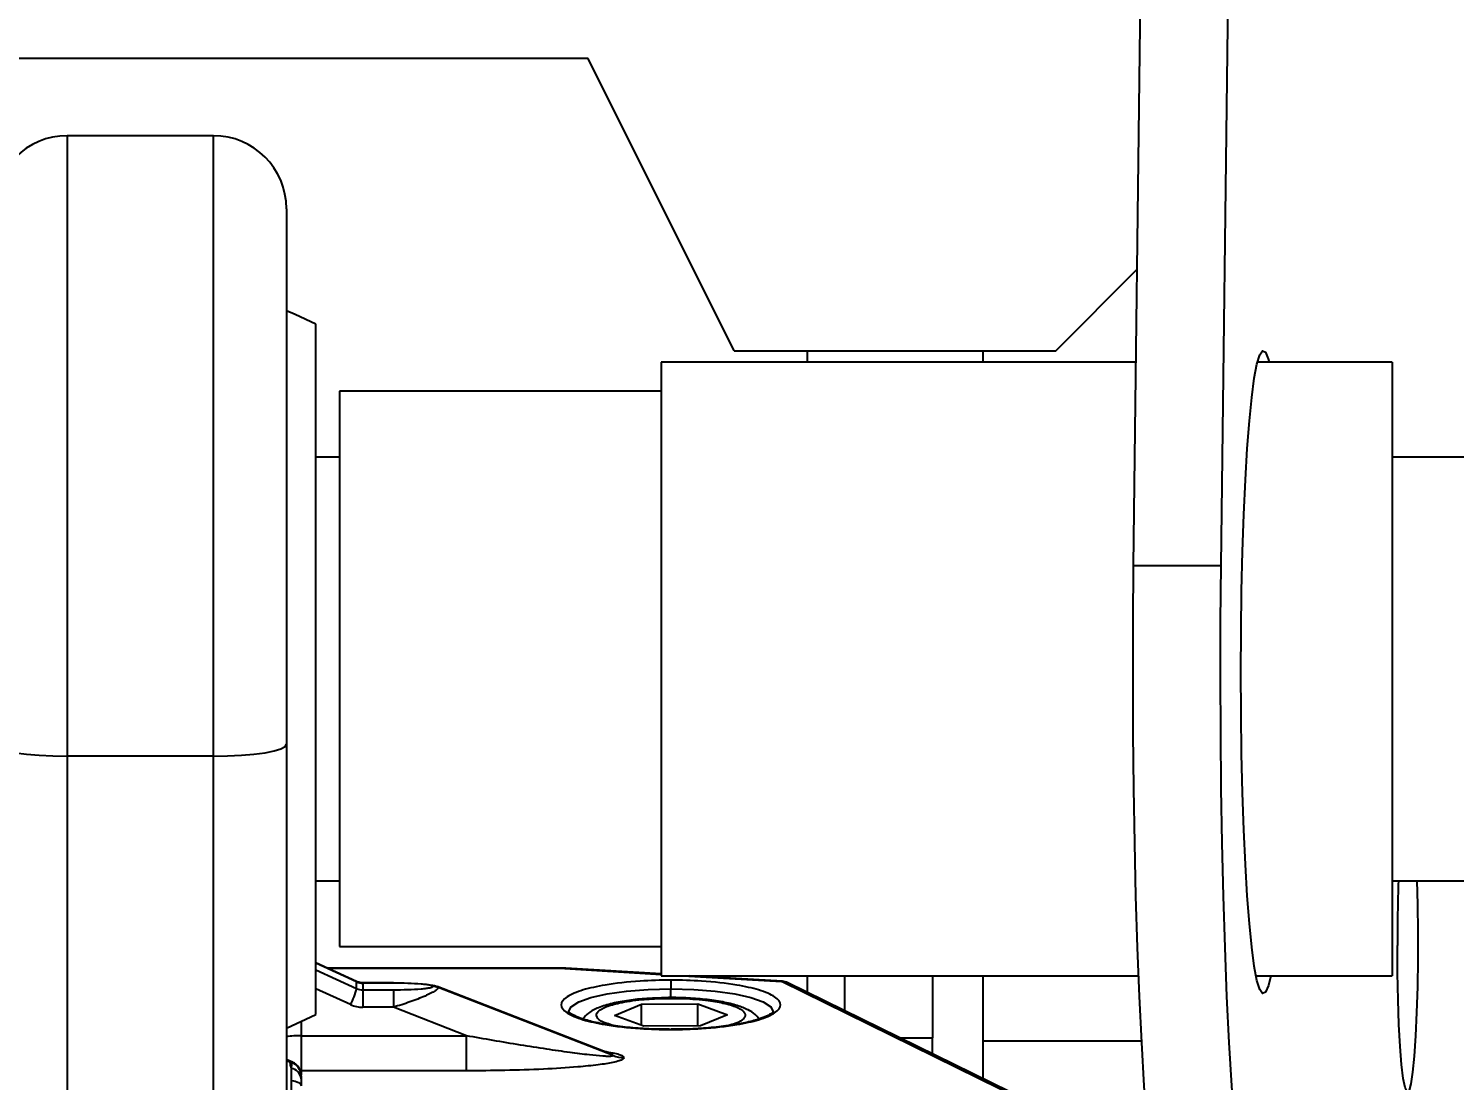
# Model space of a CAD drawing. Header units: millimetres. Extents: x -939 to 77961, y -54291 to 1503.
# Drawn here: x 12936.7 to 13034.3, y -10212 to -10140 of the extents above; entities that cross this region are included whole.
import ezdxf

# ---------------------------------------------------------------- set-up
doc = ezdxf.new("R2010")
doc.units = ezdxf.units.MM
doc.layers.add('01-Dimension', color=4, linetype='Continuous')
doc.styles.add('GreenexSolar', font='gbeitc.shx', dxfattribs={"width": 0.8, "height": 563.571429})
doc.dimstyles.new('GreenexSolar', dxfattribs={"dimtxt": 3, "dimasz": 1, "dimexe": 0.18, "dimexo": 0.0625, "dimgap": 0.09, "dimtad": 1, "dimtih": 1, "dimtoh": 1, "dimdec": 0, "dimzin": 0, "dimdsep": 46, "dimtxsty": 'GreenexSolar', "dimblk": 'ARCHTICK', "dimcen": 0.09, "dimclrd": 4, "dimclre": 4, "dimclrt": 3, "dimadec": 0, "dimazin": 0, "dimtfac": 1, "dimtdec": 4, "dimtofl": 0, "dimtmove": 0, "dimatfit": 3, "dimfxl": 1, "dimtolj": 1, "dimtzin": 0, "dimarcsym": 0})

# ---------------------------------------------------------------- blocks, each defined once
blk = doc.blocks.new('*U104')
at = {"color": 7, "linetype": 'Continuous', "lineweight": 25}
for p, q in [((67.322, -32.46), (67.799, 6.355)), ((73.307, -32.46), (73.785, 6.355)), ((30, 2.226), (-30, 2.226)), ((40, -17.774), (30, 2.226)), ((4.368, -3.048), (-5.632, -3.048)), ((9.368, -8.048), (9.368, -44.706)), ((61.99, -17.774), (67.571, -12.193)), ((11.368, -63.211), (11.368, -15.957)), ((40, -17.774), (61.99, -17.774)), ((45, -18.543), (45, -17.774)), ((57, -17.774), (57, -18.543)), ((67.493, -18.543), (35, -18.543)), ((35, -18.543), (35, -60.543)), ((85, -18.543), (75.789, -18.543)), ((85, -18.543), (85, -60.543)), ((35, -20.543), (13, -20.543)), ((13, -20.543), (13, -58.543)), ((13, -25.043), (11.368, -25.043)), ((98.804, -25.043), (85, -25.043)), ((67.322, -32.46), (73.307, -32.46)), ((9.368, -44.706), (9.368, -77.283)), ((4.368, -45.518), (-5.632, -45.518)), ((-5.632, -45.518), (-5.632, -78.577)), ((4.368, -78.577), (4.368, -45.518)), ((11.368, -54.043), (13, -54.043)), ((85, -54.043), (98.804, -54.043)), ((13, -58.543), (35, -58.543)), ((14.158, -60.937), (11.368, -59.669)), ((28.421, -60.029), (12.16, -60.029)), ((35, -60.425), (28.481, -60.031)), ((14.167, -61.416), (14.167, -60.964)), ((16.682, -61.03), (14.59, -61.03)), ((14.59, -61.055), (14.59, -61.507)), ((16.682, -61.055), (14.59, -61.055)), ((19.587, -61.26), (19.672, -61.278)), ((31.477, -65.874), (19.673, -61.274)), ((31.71, -66.013), (19.746, -61.351)), ((35, -60.543), (67.661, -60.543)), ((35.668, -60.845), (35.668, -61.445)), ((43.295, -60.927), (36.954, -60.543)), ((59.661, -69.034), (43.234, -60.951)), ((60.103, -69.111), (43.676, -61.028)), ((45, -61.679), (45, -60.543)), ((47.557, -62.938), (47.557, -60.543)), ((53.557, -60.543), (53.557, -64.807)), ((57, -60.543), (57, -65)), ((75.688, -60.543), (85, -60.543)), ((14.59, -61.507), (14.59, -62.707)), ((14.59, -61.507), (16.682, -61.507)), ((16.682, -61.507), (16.682, -62.707)), ((35.037, -62.064), (34.821, -62.074)), ((9.368, -64.125), (11.368, -63.211)), ((16.682, -62.707), (14.59, -62.707)), ((21.682, -64.655), (16.682, -62.707)), ((31.804, -63.261), (33.655, -62.495)), ((33.817, -64.006), (31.804, -63.261)), ((33.655, -62.495), (37.52, -62.474)), ((33.655, -63.946), (33.655, -62.495)), ((37.52, -62.474), (39.533, -63.219)), ((37.52, -63.986), (37.52, -62.474)), ((39.533, -63.219), (37.681, -63.985)), ((37.681, -63.985), (33.817, -64.006)), ((10.368, -64.655), (10.368, -67.055)), ((10.368, -64.655), (21.682, -64.655)), ((21.682, -67.055), (21.682, -64.655)), ((51.357, -64.807), (53.557, -64.807)), ((53.557, -65.89), (53.557, -64.807)), ((57, -65), (57, -67.584)), ((9.656, -66.411), (9.376, -66.271)), ((31.476, -65.876), (31.321, -65.818)), ((9.74, -66.485), (9.626, -66.441)), ((21.682, -67.055), (10.368, -67.055))]:
    blk.add_line(p, q, dxfattribs=at)
at = {"color": 8, "linetype": 'Continuous', "lineweight": 25}
for p, q in [((-5.632, -3.048), (-5.632, -45.518)), ((4.368, -45.518), (4.368, -3.048)), ((14.167, -60.964), (11.368, -59.693)), ((11.368, -60.144), (14.167, -61.416)), ((28.421, -60.055), (12.217, -60.055)), ((28.421, -60.029), (28.421, -60.055)), ((28.421, -60.055), (35, -60.453)), ((13.745, -62.525), (11.368, -61.445)), ((14.59, -61.055), (14.59, -61.03)), ((16.682, -61.055), (16.682, -61.03)), ((35.668, -62.057), (35.668, -61.445)), ((36.497, -60.543), (43.234, -60.951)), ((10.368, -63.693), (10.368, -64.655)), ((57, -65), (67.866, -65)), ((9.74, -66.485), (9.731, -66.437)), ((10.368, -67.055), (10.368, -67.332))]:
    blk.add_line(p, q, dxfattribs=at)
at = {"color": 7, "linetype": 'Continuous', "lineweight": 25, "flags": 128}
for points in [[(11.368, -15.957), (9.96, -15.293), (9.368, -15.043)], [(74.658, -39.772), (74.67, -36.958), (74.708, -34.191), (74.77, -31.516), (74.855, -28.976), (74.962, -26.613), (75.09, -24.466), (75.235, -22.571), (75.396, -20.958), (75.571, -19.654), (75.755, -18.681), (75.947, -18.053), (76.143, -17.783), (76.339, -17.873), (76.533, -18.323), (76.595, -18.543)], [(70.208, -81.772), (70.184, -81.77), (69.917, -81.563), (69.652, -81.007), (69.391, -80.106), (69.138, -78.868), (68.893, -77.303), (68.66, -75.425), (68.439, -73.248), (68.233, -70.792), (68.044, -68.077), (67.872, -65.125), (67.72, -61.961), (67.589, -58.612), (67.48, -55.105), (67.394, -51.47), (67.331, -47.738), (67.292, -43.939), (67.277, -40.105), (67.287, -36.268), (67.322, -32.46)], [(77.219, -79.115), (76.964, -80.293), (76.703, -81.132), (76.437, -81.626), (76.17, -81.77), (75.902, -81.563), (75.637, -81.007), (75.377, -80.106), (75.123, -78.868), (74.879, -77.303), (74.645, -75.425), (74.424, -73.248), (74.218, -70.792), (74.029, -68.077), (73.858, -65.125), (73.706, -61.961), (73.575, -58.612), (73.465, -55.105), (73.379, -51.47), (73.316, -47.738), (73.277, -43.938), (73.263, -40.104), (73.273, -36.268), (73.307, -32.46)], [(76.699, -60.543), (76.535, -61.22), (76.341, -61.67), (76.144, -61.76), (75.948, -61.489), (75.757, -60.862), (75.572, -59.889), (75.398, -58.585), (75.236, -56.972), (75.091, -55.077), (74.963, -52.93), (74.856, -50.567), (74.77, -48.027), (74.708, -45.352), (74.671, -42.585), (74.658, -39.772)], [(-10.632, -44.706), (-10.536, -44.864), (-10.251, -45.016), (-9.789, -45.157), (-9.167, -45.28), (-8.41, -45.381), (-7.545, -45.456), (-6.607, -45.502), (-5.632, -45.518)], [(4.368, -45.518), (5.344, -45.502), (6.282, -45.456), (7.146, -45.381), (7.904, -45.28), (8.526, -45.157), (8.988, -45.016), (9.272, -44.864), (9.368, -44.706)], [(86.683, -54.043), (86.728, -55.67), (86.753, -57.537), (86.753, -59.438), (86.728, -61.305), (86.679, -63.07), (86.607, -64.669), (86.515, -66.045), (86.407, -67.148), (86.287, -67.937), (86.158, -68.386), (86.026, -68.476), (85.894, -68.205), (85.769, -67.584), (85.654, -66.633), (85.554, -65.388), (85.472, -63.894), (85.411, -62.204), (85.374, -60.38), (85.361, -58.487), (85.361, -58.487)], [(35.037, -62.058), (35.042, -62.06), (35.071, -62.098)], [(9.702, -67.718), (9.842, -67.742), (9.972, -67.773), (10.087, -67.811), (10.185, -67.856), (10.264, -67.906), (10.321, -67.96), (10.356, -68.016), (10.368, -68.074)]]:
    blk.add_lwpolyline(points, dxfattribs=at)
at = {"color": 8, "linetype": 'Continuous', "lineweight": 25, "flags": 128}
for points in [[(28.481, -60.031), (28.471, -60.031), (28.421, -60.055)], [(14.167, -60.964), (14.159, -60.937), (14.158, -60.937)], [(28.669, -63.013), (28.844, -62.674), (29.362, -62.34), (30.195, -62.04), (31.304, -61.79), (32.631, -61.602), (34.111, -61.485), (35.668, -61.445)], [(35.668, -61.445), (37.226, -61.485), (38.705, -61.602), (40.033, -61.79), (41.141, -62.04), (41.975, -62.34), (42.493, -62.674), (42.668, -63.026), (42.668, -63.041)], [(43.234, -60.951), (43.285, -60.927), (43.295, -60.927)]]:
    blk.add_lwpolyline(points, dxfattribs=at)
at = {"color": 7, "linetype": 'Continuous', "lineweight": 25}
for centre, radius, start, end in [((-5.632, -8.048), 5, 90, 180), ((4.368, -8.048), 5, 0, 90), ((213.808, -58.361), 128.448, 178.07362, 180.0563), ((28.421, -61.029), 1, 86.53713, 90), ((9.471, -60.26), 4.837, 332.08879, 346.18014), ((14.59, -60.033), 1.022, 245.60355, 270.02276), ((14.59, -60.485), 1.022, 245.60355, 270.02276), ((19.375, -62.304), 1.023, 68.73363, 90.0152), ((43.234, -61.925), 1, 63.80006, 86.53713), ((14.589, -60.663), 2.044, 245.60355, 270.02276), ((10.343, -72.523), 7.868, 89.81247, 97.11328), ((10.36, -64.556), 2.023, 240.65106, 248.7165), ((32.452, -64.106), 2.046, 248.73363, 270.0152), ((9.568, -67.678), 0.804, 5.77815, 80.43747), ((9.393, -67.396), 0.975, 0.40326, 69.19438)]:
    blk.add_arc(centre, radius, start, end, dxfattribs=at)
at = {"color": 8, "linetype": 'Continuous', "lineweight": 25}
blk.add_arc((43.322, -61.752), 0.806, 63.97231, 96.265, dxfattribs=at)
at = {"color": 7, "linetype": 'Continuous', "lineweight": 25}
for points, knots in [([(14.59, -61.03), (14.52, -61.026), (14.37, -61.018), (14.232, -60.965), (14.158, -60.937)], [0, 0, 0, 0, 0.468918, 1, 1, 1, 1]), ([(19.375, -61.281), (19.371, -61.272), (19.362, -61.252), (19.293, -61.224), (19.157, -61.189), (18.918, -61.153), (18.419, -61.103), (17.658, -61.064), (17.014, -61.058), (16.682, -61.055)], [0, 0, 0, 0, 0.039986, 0.085332, 0.139185, 0.239991, 0.366089, 0.674188, 1, 1, 1, 1]), ([(16.682, -61.507), (17.014, -61.504), (17.658, -61.499), (18.419, -61.459), (18.918, -61.41), (19.157, -61.373), (19.293, -61.339), (19.362, -61.31), (19.371, -61.29), (19.375, -61.281)], [0, 0, 0, 0, 0.325812, 0.633911, 0.760009, 0.860815, 0.914668, 0.960014, 1, 1, 1, 1]), ([(19.746, -61.351), (19.735, -61.383), (19.713, -61.448), (19.534, -61.586), (19.247, -61.751), (18.692, -62.014), (17.816, -62.355), (17.062, -62.589), (16.682, -62.707)], [0, 0, 0, 0, 0.091266, 0.188392, 0.299756, 0.428232, 0.712466, 1, 1, 1, 1]), ([(19.619, -61.26), (19.557, -61.247), (19.463, -61.229), (19.329, -61.219), (19.283, -61.216)], [0, 0, 0, 0, 0.656475, 1, 1, 1, 1]), ([(35.668, -60.845), (34.959, -60.858), (33.353, -60.889), (31.24, -61.137), (29.536, -61.52), (28.436, -61.989), (28.031, -62.539), (28.436, -63.088), (29.536, -63.558), (31.24, -63.94), (33.353, -64.189), (34.959, -64.219), (35.668, -64.232)], [0, 0, 0, 0, 0.0904125, 0.2047762, 0.2951887, 0.3948976, 0.5, 0.6051024, 0.7048113, 0.7952238, 0.9095875, 1, 1, 1, 1]), ([(35.668, -64.232), (36.377, -64.219), (37.983, -64.189), (40.097, -63.94), (41.801, -63.558), (42.9, -63.088), (43.306, -62.539), (42.9, -61.989), (41.801, -61.52), (40.097, -61.137), (37.983, -60.889), (36.377, -60.858), (35.668, -60.845)], [0, 0, 0, 0, 0.090412, 0.204776, 0.295189, 0.394898, 0.5, 0.605102, 0.704811, 0.795224, 0.909588, 1, 1, 1, 1]), ([(34.821, -62.074), (34.55, -62.083), (33.832, -62.106), (32.747, -62.229), (31.624, -62.429), (30.732, -62.713), (30.084, -63.006), (29.773, -63.363), (29.653, -63.5)], [0, 0, 0, 0, 0.116777, 0.30916, 0.504754, 0.70874, 0.888356, 1, 1, 1, 1]), ([(31.74, -63.954), (31.5, -63.884), (30.916, -63.715), (30.528, -63.376), (30.596, -63), (31.175, -62.663), (32.188, -62.375), (33.525, -62.169), (34.598, -62.12), (35.071, -62.098)], [0, 0, 0, 0, 0.107669, 0.262661, 0.417653, 0.564692, 0.698021, 0.866671, 1, 1, 1, 1]), ([(41.69, -63.503), (41.605, -63.398), (41.385, -63.128), (40.897, -62.846), (40.204, -62.565), (39.224, -62.33), (38.023, -62.155), (36.697, -62.062), (35.674, -62.034), (35.133, -62.06), (35.031, -62.065)], [0, 0, 0, 0, 0.06761, 0.173351, 0.318519, 0.478617, 0.645687, 0.805844, 0.963658, 1, 1, 1, 1]), ([(35.071, -62.098), (35.554, -62.094), (36.647, -62.086), (38.16, -62.215), (39.444, -62.443), (40.35, -62.739), (40.821, -63.103), (40.727, -63.479), (40.267, -63.779), (39.735, -63.918), (39.551, -63.967)], [0, 0, 0, 0, 0.119334, 0.270281, 0.389615, 0.521219, 0.659942, 0.798665, 0.930269, 1, 1, 1, 1]), ([(35.566, -64.212), (35.407, -64.213), (34.742, -64.22), (33.583, -64.161), (32.176, -64.035), (30.927, -63.844), (29.897, -63.606), (29.17, -63.349), (28.732, -63.102), (28.652, -62.958), (28.66, -63.012), (28.664, -63.034)], [0, 0, 0, 0, 0.041795, 0.174226, 0.306448, 0.438139, 0.568754, 0.697186, 0.807623, 0.924309, 1, 1, 1, 1]), ([(42.674, -62.993), (42.674, -62.993), (42.677, -62.974), (42.614, -63.095), (42.23, -63.317), (41.563, -63.568), (40.627, -63.801), (39.448, -63.998), (38.086, -64.138), (36.798, -64.214), (35.981, -64.212), (35.668, -64.211)], [0, 0, 0, 0, 0.003192, 0.117697, 0.237395, 0.362249, 0.495313, 0.632792, 0.772396, 0.912997, 1, 1, 1, 1]), ([(31.71, -66.013), (31.708, -66.019), (31.704, -66.033), (31.656, -66.053), (31.534, -66.069), (31.305, -66.069), (30.828, -66.044), (29.974, -65.958), (28.688, -65.795), (27.111, -65.566), (25.353, -65.289), (23.522, -64.983), (22.291, -64.764), (21.682, -64.655)], [0, 0, 0, 0, 0.0085938, 0.0176311, 0.0383822, 0.0658392, 0.1003944, 0.1938002, 0.3224681, 0.4768967, 0.6486112, 0.8264205, 1, 1, 1, 1]), ([(32.453, -66.152), (32.436, -66.189), (32.402, -66.268), (32.125, -66.382), (31.582, -66.52), (30.625, -66.666), (29.033, -66.825), (26.884, -66.954), (24.327, -67.04), (22.56, -67.05), (21.682, -67.055)], [0, 0, 0, 0, 0.039967, 0.085293, 0.139121, 0.239881, 0.365922, 0.565836, 0.784392, 1, 1, 1, 1]), ([(9.702, -66.486), (9.679, -66.447), (9.636, -66.369), (9.629, -66.417), (9.626, -66.441)], [0, 0, 0, 0, 0.512029, 1, 1, 1, 1]), ([(9.702, -66.884), (9.679, -66.781), (9.636, -66.579), (9.629, -66.486), (9.626, -66.441)], [0, 0, 0, 0, 0.512029, 1, 1, 1, 1]), ([(9.731, -66.437), (9.731, -66.436), (9.727, -66.416), (9.714, -66.452), (9.702, -66.486)], [0, 0, 0, 0, 0.058644, 1, 1, 1, 1]), ([(9.702, -66.884), (9.713, -66.794), (9.735, -66.614), (9.738, -66.528), (9.74, -66.485)], [0, 0, 0, 0, 0.5049113, 1, 1, 1, 1]), ([(9.702, -67.718), (9.702, -67.567), (9.702, -67.254), (9.702, -67.01), (9.702, -66.884)], [0, 0, 0, 0, 0.484005, 1, 1, 1, 1]), ([(10.368, -67.366), (10.36, -67.268), (10.343, -67.068), (10.205, -66.793), (9.999, -66.566), (9.819, -66.477), (9.731, -66.434)], [0, 0, 0, 0, 0.244449, 0.500217, 0.755869, 1, 1, 1, 1]), ([(9.871, -69.294), (9.821, -69.045), (9.743, -68.662), (9.707, -68.12), (9.703, -67.854), (9.702, -67.718)], [0, 0, 0, 0, 0.4781519, 0.7337517, 1, 1, 1, 1]), ([(10.368, -67.39), (10.368, -67.415), (10.368, -67.46), (10.368, -67.555), (10.368, -67.597)], [0, 0, 0, 0, 0.5579446, 1, 1, 1, 1]), ([(10.368, -67.597), (10.368, -67.675), (10.368, -67.816), (10.368, -67.995), (10.368, -68.074)], [0, 0, 0, 0, 0.559086, 1, 1, 1, 1])]:
    blk.add_open_spline(points, degree=3, knots=knots, dxfattribs=at)
at = {"color": 8, "linetype": 'Continuous', "lineweight": 25}
for points, knots in [([(19.672, -61.278), (19.679, -61.28), (19.739, -61.291), (19.743, -61.323), (19.746, -61.351)], [0, 0, 0, 0, 0.121357, 1, 1, 1, 1]), ([(31.082, -65.72), (31.296, -65.751), (31.694, -65.809), (32.124, -65.922), (32.402, -66.037), (32.437, -66.115), (32.453, -66.152)], [0, 0, 0, 0, 0.307976, 0.575729, 0.801192, 1, 1, 1, 1]), ([(31.71, -66.013), (31.708, -66.005), (31.704, -65.99), (31.655, -65.953), (31.579, -65.913), (31.499, -65.884), (31.476, -65.876)], [0, 0, 0, 0, 0.184268, 0.378053, 0.823022, 1, 1, 1, 1])]:
    blk.add_open_spline(points, degree=3, knots=knots, dxfattribs=at)
blk = doc.blocks.new('_ArchTick')
at = {"color": 0, "linetype": 'ByBlock', "const_width": 0.15}
blk.add_lwpolyline([(-0.5, -0.5), (0.5, 0.5)], dxfattribs=at)
blk = doc.blocks.new('*D174')
at = {"layer": '01-Dimension', "color": 4, "lineweight": -2, "transparency": 16777216}
for p, q in [((11191, -10132.545), (11191, -8231.9)), ((21191, -10132.545), (21191, -8231.9)), ((11191, -8265.714), (21191, -8265.714))]:
    blk.add_line(p, q, dxfattribs=at)
at = {"layer": 'Defpoints', "color": 0, "transparency": 16777216}
for p in [(21191, -8265.714), (11191, -10144.286), (21191, -10144.286)]:
    blk.add_point(p, dxfattribs=at)
at = {"layer": '01-Dimension', "color": 4, "lineweight": -2, "transparency": 16777216, "xscale": 187.8571428571429, "yscale": 187.8571428571429, "zscale": 187.8571428571429, "rotation": 180}
blk.add_blockref('_ArchTick', (11191, -8265.714), dxfattribs=at)
at = {"layer": '01-Dimension', "color": 4, "lineweight": -2, "transparency": 16777216, "xscale": 187.8571428571429, "yscale": 187.8571428571429, "zscale": 187.8571428571429}
blk.add_blockref('_ArchTick', (21191, -8265.714), dxfattribs=at)
at = {"layer": '01-Dimension', "color": 3, "transparency": 16777216, "insert": (16191, -7967.021), "char_height": 563.5714, "attachment_point": 5, "style": 'GreenexSolar'}
blk.add_mtext('\\A1;10000', dxfattribs=at)
blk = doc.blocks.new('*D179')
at = {"layer": '01-Dimension', "color": 4, "lineweight": -2, "transparency": 16777216}
for p, q in [((3945, -10132.545), (3945, -6353.329)), ((63825, -10132.545), (63825, -6353.329)), ((3945, -6387.143), (63825, -6387.143))]:
    blk.add_line(p, q, dxfattribs=at)
at = {"layer": 'Defpoints', "color": 0, "transparency": 16777216}
for p in [(63825, -6387.143), (3945, -10144.286), (63825, -10144.286)]:
    blk.add_point(p, dxfattribs=at)
at = {"layer": '01-Dimension', "color": 4, "lineweight": -2, "transparency": 16777216, "xscale": 187.8571428571429, "yscale": 187.8571428571429, "zscale": 187.8571428571429, "rotation": 180}
blk.add_blockref('_ArchTick', (3945, -6387.143), dxfattribs=at)
at = {"layer": '01-Dimension', "color": 4, "lineweight": -2, "transparency": 16777216, "xscale": 187.8571428571429, "yscale": 187.8571428571429, "zscale": 187.8571428571429}
blk.add_blockref('_ArchTick', (63825, -6387.143), dxfattribs=at)
at = {"layer": '01-Dimension', "color": 3, "transparency": 16777216, "insert": (33885, -6088.45), "char_height": 563.5714, "attachment_point": 5, "style": 'GreenexSolar'}
blk.add_mtext('\\A1;59880', dxfattribs=at)

msp = doc.modelspace()

# ---------------------------------------------------------------- block references
msp.add_blockref('*U104', (12945, -10144.286))

# ---------------------------------------------------------------- dimensions: what is measured, and where the dimension line sits
at = {"layer": '01-Dimension'}
for base, p1, p2, picture, middle in [((63825, -6387.143), (3945, -10144.286), (63825, -10144.286), '*D179', (33885, -6088.45)), ((21191, -8265.714), (11191, -10144.286), (21191, -10144.286), '*D174', (16191, -7967.021))]:
    dim = msp.add_linear_dim(base=base, p1=p1, p2=p2, dimstyle='GreenexSolar', override={"dimscale": 187.857143}, dxfattribs=at)
    dim.commit()
    dim.dimension.update_dxf_attribs({"geometry": picture, "text_midpoint": middle})

doc.saveas('drawing.dxf')
